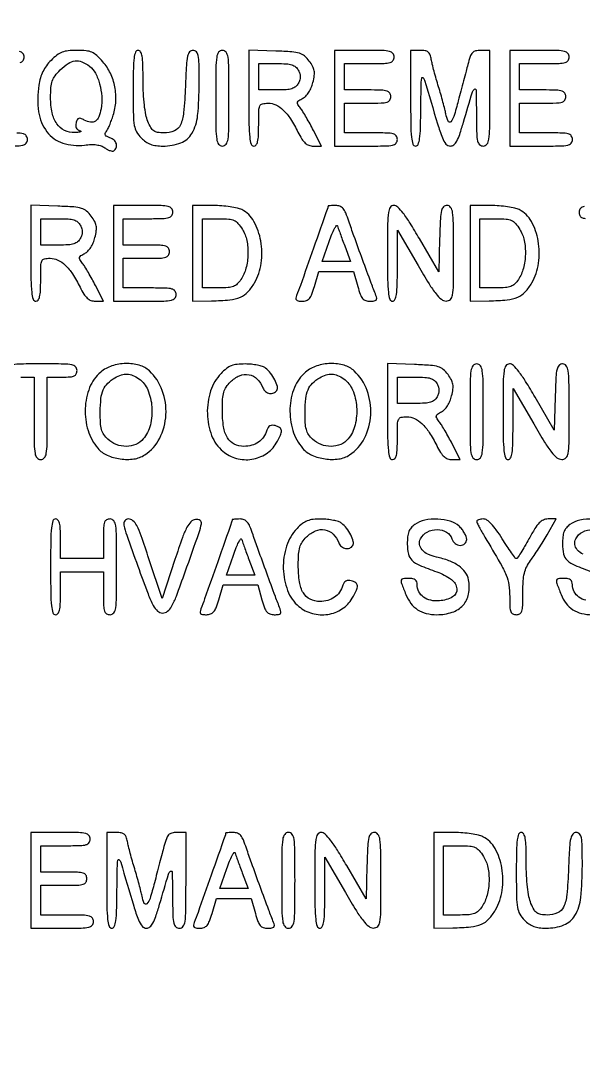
# Model space of a CAD drawing. Extents: x 0 to 1066, y 0 to 761.
# Drawn here: x 841.35 to 855.75, y 255.26 to 282.05 of the extents above; entities that cross this region are included whole.
import ezdxf

# ---------------------------------------------------------------- set-up
doc = ezdxf.new("R2010")
doc.units = 0
doc.header["$MEASUREMENT"] = 0

msp = doc.modelspace()

# ---------------------------------------------------------------- linework, layer by layer
for points in [[(183.390323, 95.266879, 0.000001), (192.989143, 95.254457, 0.000118)], [(479.458836, 95.240684, -0.000004), (502.524384, 95.211821, -0.198594)], [(710.559243, 95.267872, -0.000023), (733.258836, 95.240684, -0.000004), (756.324384, 95.211821, -0.198594)], [(416.092229, 95.24091, -0.000004), (439.072908, 95.212432, -0.198597)], [(542.992229, 95.24091, -0.000004), (565.972908, 95.212432, -0.198597)], [(606.442229, 95.24091, -0.000004), (629.422908, 95.212432, -0.198597)], [(669.892229, 95.24091, -0.000004), (692.872908, 95.212432, -0.198597)], [(841.331138, 280.98339, 0.180365), (841.403656, 281.034888, 0.150217), (841.4316, 281.1258, 0.17273), (841.398927, 281.217557, 0.168559), (841.315275, 281.26915, 0.050222)], [(841.203209, 278.84567, 0.047763), (841.394588, 278.867203, 0.16431), (841.481994, 278.918793, 0.179874), (841.5162, 279.0108, 0.157888), (841.48666, 279.102016, 0.176663), (841.41045, 279.153563, 0.055952), (841.245578, 279.175653, 0.005351)], [(855.776588, 277.293621, 0.15568), (855.681598, 277.242085, 0.193568), (855.6444, 277.1496, 0.094959), (855.660963, 277.063174, 0.184152), (855.70785, 277.012125, 0.098846), (855.800839, 276.98673, 0.017388)], [(841.347, 272.9196), (841.6854, 272.9196), (841.6854, 271.8621, 0.002827), (841.689131, 271.202141, 0.036854), (841.709934, 270.957937, 0.138781), (841.761194, 270.847468, 0.218517), (841.8546, 270.8046, 0.218517), (841.948006, 270.847468, 0.138781), (841.999266, 270.957937, 0.036854), (842.020069, 271.202141, 0.002827), (842.0238, 271.8621), (842.0238, 272.9196), (842.4045, 272.9196, 0.013964), (842.614258, 272.925459, 0.090841), (842.716463, 272.95015, 0.188085), (842.767034, 273.001195, 0.102588), (842.7852, 273.0888, 0.193568), (842.748002, 273.181285, 0.15568), (842.653013, 273.232821, 0.043488), (842.444005, 273.254067, 0.003595), (841.8969, 273.258, 0.003595), (841.349795, 273.254067, 0.043488), (841.140788, 273.232821, 0.15568)], [(856.000323, 269.278556, 0.060569), (855.668156, 269.250654, 0.10142), (855.41175, 269.140144, 0.064007), (855.318952, 269.055932, 0.085808), (855.261151, 268.958365, 0.066535), (855.230634, 268.828474, 0.024477), (855.2214, 268.639958, 0.055339), (855.250037, 268.382012, 0.149321), (855.340273, 268.223524, 0.090969), (855.534044, 268.097862, 0.013145), (855.975497, 267.927857, -0.070637)], [(855.750887, 268.377377, -0.103319), (855.599806, 268.492245, -0.141227), (855.535442, 268.631035, -0.162669), (855.559878, 268.774346, -0.149104), (855.733637, 268.947403, -0.123853), (855.988031, 269.009898, -0.133716)], [(855.821738, 267.197405, -0.104161), (855.637447, 267.278873, -0.119079), (855.518123, 267.417712, -0.118782), (855.4752, 267.595843, 0.082235), (855.462746, 267.671052, 0.147435), (855.426633, 267.721534, 0.119852), (855.362424, 267.750094, 0.045016), (855.2637, 267.759, 0.028442), (855.109293, 267.75021, 0.327023), (855.067192, 267.711313, 0.139119), (855.073829, 267.632142, 0.005125), (855.183689, 267.349201, 0.065244), (855.312477, 267.119452, 0.088006), (855.485842, 266.956638, 0.085852), (855.70814, 266.860765, 0.059042), (855.981273, 266.8284, 0.079385)]]:
    msp.add_lwpolyline(points, format="xyb")
for points in [[(409.06215, 749.15415), (40.8618, 749.132981), (40.8618, 380.65769), (40.8618, 12.1824), (501.2973, 12.1824), (961.7328, 12.1824), (961.7328, 380.646631), (961.7328, 749.110861), (961.41555, 749.1633, 0.040886), (961.153339, 749.184871, 0.000002), (934.190609, 749.194398, 0.000089), (904.448031, 749.199508, 0.000054), (869.1804, 749.195529, -0.000029), (813.61687, 749.186499, -0.000004), (696.10453, 749.175037, -0.000004), (556.774728, 749.163736, -0.000004)], [(842.119858, 281.039642, 0.038758), (842.002089, 280.902049, 0.043825), (841.912307, 280.753234, 0.042741), (841.848167, 280.58778, 0.033899), (841.806941, 280.400455, 0.071302), (841.80251, 279.717386, 0.129802), (842.015309, 279.205578, 0.15258), (842.422973, 278.917134, 0.112128), (842.977791, 278.867272, -0.025293), (843.145084, 278.881209, -0.042083), (843.286251, 278.873922, -0.050654), (843.402821, 278.845777, -0.074847), (843.495613, 278.796574, 0.036788), (843.562359, 278.754409, 0.045346), (843.630166, 278.7258, 0.051801), (843.689422, 278.713473, 0.165275), (843.728263, 278.722403, 0.168326), (843.790512, 278.798801, 0.16313), (843.793179, 278.898452, 0.135424), (843.732739, 278.993611, 0.107509), (843.626746, 279.054514, -0.042402), (843.553545, 279.084782, -0.135204), (843.515038, 279.120341, -0.20053), (843.508378, 279.161454, -0.108944), (843.531121, 279.208265, 0.053468), (843.56779, 279.266437, 0.012004), (843.616861, 279.372982, 0.012318), (843.667779, 279.499375, 0.011646), (843.713429, 279.630494, 0.064661), (843.779677, 279.989245, 0.061303), (843.754071, 280.35981, 0.062153), (843.640272, 280.70835, 0.070314), (843.447517, 281.00247, 0.026387), (843.290796, 281.163031, 0.082709), (843.165065, 281.245352, 0.080096), (843.017183, 281.283871, 0.023743), (842.782944, 281.295, 0.024537), (842.557939, 281.283951, 0.06747), (842.403643, 281.247358, 0.07266), (842.271236, 281.172831, 0.031928)], [(844.2234, 280.275955, 0.003964), (844.228425, 279.642102, 0.037977), (844.25317, 279.373231, 0.086932), (844.31309, 279.204439, 0.067817), (844.431055, 279.049255, 0.045287), (844.548229, 278.95158, 0.061733), (844.670029, 278.888005, 0.057123), (844.810902, 278.852988, 0.032389), (844.986516, 278.8416, 0.091481), (845.444283, 278.92606, 0.171956), (845.727083, 279.166925, 0.107033), (845.875119, 279.62673, 0.02456), (845.9154, 280.446283, 0.004091), (845.911258, 280.952482, 0.042042), (845.890304, 281.160479, 0.139542), (845.842041, 281.257471, 0.210994), (845.757067, 281.295, 0.224554), (845.670566, 281.254089, 0.120063), (845.618204, 281.145207, 0.038088), (845.58741, 280.915274, 0.003955), (845.560625, 280.370062, -0.011778), (845.51695, 279.69631, -0.086058), (845.434104, 279.384862, -0.186836), (845.278386, 279.233954, -0.100409), (845.012424, 279.18, -0.036356), (844.850666, 279.191777, -0.118728), (844.751754, 279.231481, -0.110433), (844.677763, 279.313702, -0.02926), (844.599783, 279.473383, -0.051176), (844.548226, 279.643961, -0.018965), (844.509864, 279.892197, -0.016895), (844.485292, 280.19259, -0.011958), (844.4772, 280.530883, 0.005918), (844.472405, 280.936043, 0.03524), (844.452538, 281.146497, 0.084231), (844.414349, 281.257037, 0.274093), (844.3503, 281.295, 0.308918), (844.284115, 281.249795, 0.062189), (844.247184, 281.104009, 0.026926), (844.227883, 280.828939, 0.004053)], [(846.3384, 280.0683, 0.002322), (846.341989, 279.295438, 0.031956), (846.362467, 279.016087, 0.123223), (846.413278, 278.889709, 0.240299), (846.5076, 278.8416, 0.240299), (846.601922, 278.889709, 0.123223), (846.652733, 279.016087, 0.031956), (846.673211, 279.295438, 0.002322), (846.6768, 280.0683, 0.002322), (846.673211, 280.841162, 0.031956), (846.652733, 281.120513, 0.123223), (846.601922, 281.246891, 0.240299), (846.5076, 281.295, 0.240299), (846.413278, 281.246891, 0.123223), (846.362467, 281.120513, 0.031956), (846.341989, 280.841162, 0.002322)], [(847.1844, 280.071721, 0.003202), (847.188726, 279.396213, 0.022501), (847.207732, 279.06777, 0.049121), (847.24363, 278.891547, 0.329081), (847.3113, 278.8416, 0.232029), (847.373037, 278.87188, 0.108427), (847.412169, 278.9544, 0.047315), (847.432901, 279.110257, 0.00942), (847.4382, 279.3915, -0.00595), (847.442507, 279.753465, -0.096871), (847.468544, 279.871598, -0.238613), (847.53321, 279.925215, -0.056005), (847.677253, 279.9414, -0.111153), (847.878705, 279.896056, -0.081177), (848.06802, 279.765201, -0.058854), (848.25371, 279.538571, -0.025924), (848.445572, 279.20115, 0.021841), (848.545316, 279.022353, 0.069009), (848.63247, 278.916827, 0.100305), (848.724978, 278.861032, 0.085906), (848.837245, 278.8416), (849.04845, 278.8416), (848.842273, 279.24345, 0.006834), (848.754206, 279.409472, 0.006481), (848.660098, 279.576012, 0.006451), (848.573051, 279.72116, 0.022591), (848.511627, 279.811275, -0.02569), (848.445048, 279.910264, -0.192002), (848.436129, 279.965064, -0.198014), (848.467463, 280.00999, -0.027525), (848.568328, 280.067175, 0.089041), (848.646281, 280.125014, 0.046566), (848.720798, 280.220676, 0.042448), (848.784034, 280.341002, 0.038847), (848.828264, 280.473863, 0.026721), (848.862234, 280.650222, 0.076578), (848.860242, 280.774641, 0.082928), (848.821216, 280.886984, 0.035157), (848.734872, 281.021662, 0.057331), (848.612302, 281.15194, 0.10358), (848.483917, 281.221232, 0.055706), (848.288785, 281.256174, 0.007564), (847.873558, 281.277271), (847.1844, 281.301843)], [(849.384, 280.0683), (849.384, 278.8416), (850.1877, 278.8416, 0.004147), (850.678409, 278.84567, 0.047763), (850.869788, 278.867203, 0.16431), (850.957194, 278.918793, 0.179874), (850.9914, 279.0108, 0.157888), (850.96186, 279.102016, 0.176663), (850.88565, 279.153563, 0.055952), (850.720778, 279.175653, 0.005351), (850.3146, 279.18), (849.6378, 279.18), (849.6378, 279.5607), (849.6378, 279.9414), (850.23, 279.9414, 0.006583), (850.579892, 279.946007, 0.063075), (850.727025, 279.968593, 0.183695), (850.79587, 280.020026, 0.142406), (850.8222, 280.1106, 0.142406), (850.79587, 280.201174, 0.183695), (850.727025, 280.252607, 0.063075), (850.579892, 280.275193, 0.006583), (850.23, 280.2798), (849.6378, 280.2798), (849.6378, 280.6182), (849.6378, 280.9566), (850.2723, 280.9566, 0.005909), (850.650326, 280.961067, 0.059311), (850.806338, 280.98339, 0.180365), (850.878856, 281.034888, 0.150217), (850.9068, 281.1258, 0.17273), (850.874127, 281.217557, 0.168559), (850.790475, 281.26915, 0.050222), (850.607922, 281.290849, 0.004487), (850.1454, 281.295), (849.384, 281.295)], [(851.3298, 280.0683, 0.003213), (851.334128, 279.394779, 0.022561), (851.353138, 279.0672, 0.049302), (851.389053, 278.891477, 0.328801), (851.4567, 278.8416, 0.305395), (851.522934, 278.886216, 0.062503), (851.561202, 279.029864, 0.027449), (851.58301, 279.29976, 0.004264), (851.592237, 279.83565, -0.002416), (851.599585, 280.379122, -0.029471), (851.615646, 280.586543, -0.603012), (851.647412, 280.598114, -0.138127), (851.687891, 280.5336, 0.001112), (852.021407, 279.407984, 0.020238), (852.143004, 279.053851, 0.077221), (852.235219, 278.894777, 0.226588), (852.346537, 278.8416, 0.178321), (852.434745, 278.874092, 0.090477), (852.510567, 278.967002, 0.045479), (852.587222, 279.14188, 0.010027), (852.684809, 279.45495, -0.001209), (852.911105, 280.228715, -0.180504), (852.965926, 280.301717, -0.586533), (853.006968, 280.279753, -0.002598), (853.015121, 279.66645, 0.004063), (853.023282, 279.16341, 0.046466), (853.046447, 278.966691, 0.159576), (853.098738, 278.876736, 0.183972), (853.191, 278.8416, 0.240299), (853.285322, 278.889709, 0.123223), (853.336133, 279.016087, 0.031956), (853.356611, 279.295438, 0.002322), (853.3602, 280.0683), (853.3602, 281.295), (853.125635, 281.295, 0.057703), (852.995547, 281.279937, 0.150789), (852.915217, 281.232884, 0.102355), (852.857277, 281.135696, 0.018959), (852.79628, 280.93545, 0.000085), (852.749537, 280.758026, 0.000034), (852.68525, 280.513772, 0.000033), (852.615816, 280.24982, 0.000041), (852.551414, 280.00485, -0.009374), (852.437979, 279.603952, -0.115475), (852.358991, 279.467401, -0.538762), (852.292054, 279.479023, -0.053672), (852.233397, 279.66645, 0.012912), (852.206267, 279.786709, 0.003926), (852.159047, 279.967441, 0.003928), (852.102936, 280.169194, 0.004276), (852.045178, 280.3644, -0.00492), (851.987694, 280.559606, -0.004529), (851.932402, 280.761359, -0.004526), (851.886371, 280.942101, -0.014927), (851.860681, 281.06235, 0.043617), (851.827778, 281.182263, 0.134321), (851.779198, 281.250021, 0.130778), (851.702029, 281.284634, 0.040414), (851.573998, 281.295), (851.3298, 281.295)], [(853.8678, 280.0683), (853.8678, 278.8416), (854.6715, 278.8416, 0.004147), (855.162209, 278.84567, 0.047763), (855.353588, 278.867203, 0.16431), (855.440994, 278.918793, 0.179874), (855.4752, 279.0108, 0.157888), (855.44566, 279.102016, 0.176663), (855.36945, 279.153563, 0.055952), (855.204578, 279.175653, 0.005351), (854.7984, 279.18), (854.1216, 279.18), (854.1216, 279.5607), (854.1216, 279.9414), (854.7138, 279.9414, 0.006583), (855.063692, 279.946007, 0.063075), (855.210825, 279.968593, 0.183695), (855.27967, 280.020026, 0.142406), (855.306, 280.1106, 0.142406), (855.27967, 280.201174, 0.183695), (855.210825, 280.252607, 0.063075), (855.063692, 280.275193, 0.006583), (854.7138, 280.2798), (854.1216, 280.2798), (854.1216, 280.6182), (854.1216, 280.9566), (854.7561, 280.9566, 0.005909), (855.134126, 280.961067, 0.059311), (855.290138, 280.98339, 0.180365), (855.362656, 281.034888, 0.150217), (855.3906, 281.1258, 0.17273), (855.357927, 281.217557, 0.168559), (855.274275, 281.26915, 0.050222), (855.091722, 281.290849, 0.004487), (854.6292, 281.295), (853.8678, 281.295)], [(843.107537, 280.887068, -0.108413), (843.257659, 280.708477, -0.055099), (843.365096, 280.433878, -0.051218), (843.416869, 280.114095, -0.054814), (843.400615, 279.797881, -0.05017), (843.345534, 279.591765, -0.156131), (843.25721, 279.480543, -0.19164), (843.133613, 279.454044, -0.081154), (842.970349, 279.509864, 0.034573), (842.881422, 279.54982, 0.174707), (842.827867, 279.550207, 0.199824), (842.790644, 279.516686, 0.04689), (842.761323, 279.436232, 0.065142), (842.752262, 279.364514, 0.111819), (842.765769, 279.306076, 0.124169), (842.801665, 279.263191, 0.092006), (842.857735, 279.236567, -0.155114), (842.880788, 279.221869, -0.520804), (842.876916, 279.207596, -0.064153), (842.823794, 279.195857, -0.013218), (842.72789, 279.189814, -0.120251), (842.466154, 279.24365, -0.13172), (842.268916, 279.411185, -0.101239), (842.147857, 279.695195, -0.050326), (842.1084, 280.086217, -0.018793), (842.118138, 280.345196, -0.065344), (842.15227, 280.50881, -0.077937), (842.223883, 280.642511, -0.03454), (842.355692, 280.793908, -0.047206), (842.556878, 280.960311, -0.118914), (842.733662, 281.026853, -0.131553), (842.909861, 281.002324, -0.064057)], [(848.4534, 280.7874, -0.049536), (848.489562, 280.700026, -0.073486), (848.501653, 280.6182, -0.073486), (848.489562, 280.536374, -0.049536), (848.4534, 280.449, -0.09537), (848.384505, 280.364075, -0.100861), (848.290266, 280.312833, -0.059921), (848.145232, 280.286848, -0.014397), (847.900523, 280.2798), (847.4382, 280.2798), (847.4382, 280.6182), (847.4382, 280.9566), (847.900523, 280.9566, -0.014397), (848.145232, 280.949552, -0.059921), (848.290266, 280.923567, -0.100861), (848.384505, 280.872325, -0.09537)], [(841.6008, 276.095521, 0.003202), (841.605126, 275.420013, 0.022501), (841.624132, 275.09157, 0.049121), (841.66003, 274.915347, 0.329081), (841.7277, 274.8654, 0.232029), (841.789437, 274.89568, 0.108427), (841.828569, 274.9782, 0.047315), (841.849301, 275.134057, 0.00942), (841.8546, 275.4153, -0.00595), (841.858907, 275.777265, -0.096871), (841.884944, 275.895398, -0.238613), (841.94961, 275.949015, -0.056005), (842.093653, 275.9652, -0.111153), (842.295105, 275.919856, -0.081177), (842.48442, 275.789001, -0.058854), (842.67011, 275.562371, -0.025924), (842.861972, 275.22495, 0.021841), (842.961716, 275.046153, 0.069009), (843.04887, 274.940627, 0.100305), (843.141378, 274.884832, 0.085906), (843.253645, 274.8654), (843.46485, 274.8654), (843.258673, 275.26725, 0.006834), (843.170606, 275.433272, 0.006481), (843.076498, 275.599812, 0.006451), (842.989451, 275.74496, 0.022591), (842.928027, 275.835075, -0.02569), (842.861448, 275.934064, -0.192002), (842.852529, 275.988864, -0.198014), (842.883863, 276.03379, -0.027525), (842.984728, 276.090975, 0.089041), (843.062681, 276.148814, 0.046566), (843.137198, 276.244476, 0.042448), (843.200434, 276.364802, 0.038847), (843.244664, 276.497663, 0.026721), (843.278634, 276.674022, 0.076578), (843.276642, 276.798441, 0.082928), (843.237616, 276.910784, 0.035157), (843.151272, 277.045462, 0.057331), (843.028702, 277.17574, 0.10358), (842.900317, 277.245032, 0.055706), (842.705185, 277.279974, 0.007564), (842.289958, 277.301071), (841.6008, 277.325643)], [(843.7158, 276.0921), (843.7158, 274.8654), (844.5195, 274.8654, 0.004147), (845.010209, 274.86947, 0.047763), (845.201588, 274.891003, 0.16431), (845.288994, 274.942593, 0.179874), (845.3232, 275.0346, 0.157888), (845.29366, 275.125816, 0.176663), (845.21745, 275.177363, 0.055952), (845.052578, 275.199453, 0.005351), (844.6464, 275.2038), (843.9696, 275.2038), (843.9696, 275.5845), (843.9696, 275.9652), (844.5618, 275.9652, 0.006583), (844.911692, 275.969807, 0.063075), (845.058825, 275.992393, 0.183695), (845.12767, 276.043826, 0.142406), (845.154, 276.1344, 0.142406), (845.12767, 276.224974, 0.183695), (845.058825, 276.276407, 0.063075), (844.911692, 276.298993, 0.006583), (844.5618, 276.3036), (843.9696, 276.3036), (843.9696, 276.642), (843.9696, 276.9804), (844.6041, 276.9804, 0.005909), (844.982126, 276.984867, 0.059311), (845.138138, 277.00719, 0.180365), (845.210656, 277.058688, 0.150217), (845.2386, 277.1496, 0.17273), (845.205927, 277.241357, 0.168559), (845.122275, 277.29295, 0.050222), (844.939722, 277.314649, 0.004487), (844.4772, 277.3188), (843.7158, 277.3188)], [(845.7462, 276.0921), (845.7462, 274.8654), (846.23265, 274.873833, 0.018847), (846.69562, 274.899333, 0.076273), (846.969029, 274.967681, 0.107083), (847.160218, 275.101469, 0.057946), (847.330422, 275.334364, 0.09461), (847.501413, 275.839018, 0.077415), (847.492001, 276.409631, 0.083451), (847.316367, 276.910065, 0.148656), (847.006184, 277.211803, 0.065462), (846.89384, 277.252266, 0.01784), (846.707859, 277.285974, 0.017725), (846.492231, 277.309391, 0.017594), (846.27495, 277.317553), (845.7462, 277.3188)], [(849.214795, 277.29765, -0.084799), (849.208291, 277.259634, -0.000052), (848.84232, 276.220862, -0.000388), (848.506776, 275.271128, -0.009822), (848.409775, 275.01345, 0.060048), (848.390183, 274.939719, 0.230938), (848.404432, 274.895862, 0.170663), (848.452525, 274.871754, 0.031659), (848.552779, 274.8654, 0.086283), (848.660894, 274.884197, 0.134827), (848.737723, 274.938159, 0.082591), (848.799796, 275.04517, 0.018432), (848.867268, 275.2461), (848.979676, 275.6268), (849.424643, 275.6268), (849.869611, 275.6268), (849.9762, 275.2461, 0.017944), (850.041585, 275.04119, 0.087286), (850.101812, 274.935731, 0.141822), (850.179034, 274.883352, 0.078722), (850.292346, 274.8654, 0.029308), (850.397492, 274.871568, 0.166988), (850.447222, 274.895476, 0.236769), (850.462064, 274.939266, 0.061225), (850.44229, 275.01345, -0.006965), (850.320001, 275.329806, -0.001209), (850.098745, 275.93124, -0.001323), (849.879017, 276.537987, -0.005089), (849.747252, 276.91695, 0.017403), (849.668481, 277.1267, 0.074917), (849.599722, 277.240475, 0.125362), (849.520016, 277.298372, 0.094981), (849.413449, 277.3188, 0.00999), (849.337284, 277.317278, 0.016528), (849.273152, 277.312587, 0.010464), (849.222048, 277.306062, 0.371455)], [(850.7376, 276.0921, 0.003213), (850.741928, 275.418579, 0.022561), (850.760938, 275.091, 0.049302), (850.796853, 274.915277, 0.328801), (850.8645, 274.8654, 0.295501), (850.929872, 274.907731, 0.070336), (850.967606, 275.038431, 0.029944), (850.98764, 275.285994, 0.004715), (850.993237, 275.77485), (850.995074, 276.6843), (851.521987, 275.778157, 0.006242), (851.801361, 275.311224, 0.029041), (851.981082, 275.053937, 0.052989), (852.118326, 274.913438, 0.170079), (852.23925, 274.868707, 0.199339), (852.347531, 274.911473, 0.163117), (852.405225, 275.022906, 0.036571), (852.426304, 275.281781, 0.002034), (852.4296, 276.0921, 0.002367), (852.425969, 276.859272, 0.031318), (852.405584, 277.141583, 0.117824), (852.355777, 277.270277, 0.246563), (852.26336, 277.3188, 0.195513), (852.172555, 277.281882, 0.145553), (852.119252, 277.186456, 0.043894), (852.091739, 276.980193, 0.004128), (852.07301, 276.468918), (852.0489, 275.619036), (851.555717, 276.468918, 0.007787), (851.315638, 276.868183, 0.025041), (851.138801, 277.12281, 0.035073), (851.000947, 277.277718, 0.195814), (850.900067, 277.3188, 0.254619), (850.810061, 277.269788, 0.110911), (850.761551, 277.137958, 0.030502), (850.741287, 276.851786, 0.002427)], [(852.8526, 276.0921), (852.8526, 274.8654), (853.33905, 274.873833, 0.018847), (853.80202, 274.899333, 0.076273), (854.075429, 274.967681, 0.107083), (854.266618, 275.101469, 0.057946), (854.436822, 275.334364, 0.09461), (854.607813, 275.839018, 0.077415), (854.598401, 276.409631, 0.083451), (854.422767, 276.910065, 0.148656), (854.112584, 277.211803, 0.065462), (854.00024, 277.252266, 0.01784), (853.814259, 277.285974, 0.017725), (853.598631, 277.309391, 0.017594), (853.38135, 277.317553), (852.8526, 277.3188)], [(842.8698, 276.8112, -0.049536), (842.905962, 276.723826, -0.073486), (842.918053, 276.642, -0.073486), (842.905962, 276.560174, -0.049536), (842.8698, 276.4728, -0.09537), (842.800905, 276.387875, -0.100861), (842.706666, 276.336633, -0.059921), (842.561632, 276.310648, -0.014397), (842.316923, 276.3036), (841.8546, 276.3036), (841.8546, 276.642), (841.8546, 276.9804), (842.316923, 276.9804, -0.014397), (842.561632, 276.973352, -0.059921), (842.706666, 276.947367, -0.100861), (842.800905, 276.896125, -0.09537)], [(847.021153, 276.70545, -0.090931), (847.133474, 276.423731, -0.056823), (847.163535, 276.068809, -0.056208), (847.112625, 275.710988, -0.081785), (846.98383, 275.420109, -0.053857), (846.890567, 275.306566, -0.102503), (846.791565, 275.242935, -0.073821), (846.653888, 275.212209, -0.018052), (846.42105, 275.2038), (846, 275.2038), (846, 276.0921), (846, 276.9804), (846.424243, 276.9804, -0.017821), (846.674218, 276.971488, -0.090339), (846.808717, 276.936935, -0.111314), (846.908476, 276.860566, -0.033754)], [(849.640955, 276.28245), (849.790744, 275.8806), (849.428438, 275.8806), (849.066132, 275.8806), (849.243943, 276.395018, -0.011999), (849.314693, 276.584824, -0.026422), (849.379717, 276.725259, -0.047278), (849.430034, 276.801901, -0.601846), (849.45646, 276.796868, 0.009837), (849.478296, 276.730695, 0.001488), (849.524971, 276.599323, 0.001668), (849.581062, 276.444556, 0.001442)], [(854.127553, 276.70545, -0.090931), (854.239874, 276.423731, -0.056823), (854.269935, 276.068809, -0.056208), (854.219025, 275.710988, -0.081785), (854.09023, 275.420109, -0.053857), (853.996967, 275.306566, -0.102503), (853.897965, 275.242935, -0.073821), (853.760288, 275.212209, -0.018052), (853.52745, 275.2038), (853.1064, 275.2038), (853.1064, 276.0921), (853.1064, 276.9804), (853.530643, 276.9804, -0.017821), (853.780618, 276.971488, -0.090339), (853.915117, 276.936935, -0.111314), (854.014876, 276.860566, -0.033754)], [(843.392203, 273.045973, 0.123885), (843.109012, 272.653277, 0.085485), (842.995437, 272.114357, 0.082885), (843.067908, 271.552336, 0.104562), (843.319639, 271.093726, 0.111799), (843.557609, 270.917375, 0.06908), (843.894008, 270.821681, 0.069045), (844.243965, 270.821215, 0.111332), (844.521882, 270.925281, 0.131426), (844.902639, 271.35126, 0.103697), (845.063054, 271.950911, 0.101152), (844.97039, 272.577253, 0.118621), (844.639771, 273.076819, 0.118666), (844.380035, 273.223401, 0.075716), (844.034356, 273.267338, 0.073305), (843.679341, 273.206007, 0.095814)], [(846.474229, 273.01352, 0.114205), (846.206361, 272.56314, 0.083506), (846.123434, 271.985164, 0.085163), (846.233964, 271.422694, 0.127519), (846.522403, 271.016627, 0.108551), (846.868266, 270.835135, 0.105254), (847.262405, 270.812543, 0.106878), (847.626822, 270.951973, 0.11522), (847.889518, 271.226712, 0.021165), (847.998199, 271.429861, 0.127063), (848.021365, 271.546449, 0.232712), (847.978627, 271.622158, 0.086167), (847.864143, 271.674343, 0.067058), (847.787289, 271.683755, 0.120753), (847.726162, 271.667991, 0.12276), (847.679909, 271.626009, 0.07065), (847.647101, 271.557811, -0.072622), (847.560976, 271.380571, -0.089596), (847.432495, 271.249659, -0.08774), (847.264031, 271.170138, -0.066597), (847.061187, 271.143, -0.114856), (846.811075, 271.201222, -0.145297), (846.637522, 271.361608, -0.099183), (846.537915, 271.644534, -0.035212), (846.5076, 272.074469, -0.014703), (846.515929, 272.357643, -0.055361), (846.545825, 272.532421, -0.07729), (846.607279, 272.664912, -0.049247), (846.715255, 272.796545, -0.096703), (846.948825, 272.953812, -0.146157), (847.190827, 272.980424, -0.15206), (847.401032, 272.87031, -0.107279), (847.546538, 272.64465, 0.127947), (847.612811, 272.550526, 0.131147), (847.71596, 272.501714, 0.142401), (847.823276, 272.512666, 0.159485), (847.902419, 272.579452, 0.211029), (847.916563, 272.681573, 0.047286), (847.851019, 272.849149, 0.046742), (847.742902, 273.02131, 0.065556), (847.614731, 273.149559, 0.088545), (847.537629, 273.189519, 0.025252), (847.406536, 273.223136, 0.02458), (847.252106, 273.246694, 0.023821), (847.094478, 273.255309, 0.026305), (846.88443, 273.245719, 0.068477), (846.737586, 273.210566, 0.074054), (846.612448, 273.138992, 0.034872)], [(848.637403, 273.045973, 0.123885), (848.354212, 272.653277, 0.085485), (848.240637, 272.114357, 0.082885), (848.313108, 271.552336, 0.104562), (848.564839, 271.093726, 0.111799), (848.802809, 270.917375, 0.06908), (849.139208, 270.821681, 0.069045), (849.489165, 270.821215, 0.111332), (849.767082, 270.925281, 0.131426), (850.147839, 271.35126, 0.103697), (850.308254, 271.950911, 0.101152), (850.21559, 272.577253, 0.118621), (849.884971, 273.076819, 0.118666), (849.625235, 273.223401, 0.075716), (849.279556, 273.267338, 0.073305), (848.924541, 273.206007, 0.095814)], [(850.7376, 272.034721, 0.003202), (850.741926, 271.359213, 0.022501), (850.760932, 271.03077, 0.049121), (850.79683, 270.854547, 0.329081), (850.8645, 270.8046, 0.232029), (850.926237, 270.83488, 0.108427), (850.965369, 270.9174, 0.047315), (850.986101, 271.073257, 0.00942), (850.9914, 271.3545, -0.00595), (850.995707, 271.716465, -0.096871), (851.021744, 271.834598, -0.238613), (851.08641, 271.888215, -0.056005), (851.230453, 271.9044, -0.111153), (851.431905, 271.859056, -0.081177), (851.62122, 271.728201, -0.058854), (851.80691, 271.501571, -0.025924), (851.998772, 271.16415, 0.021841), (852.098516, 270.985353, 0.069009), (852.18567, 270.879827, 0.100305), (852.278178, 270.824032, 0.085906), (852.390445, 270.8046), (852.60165, 270.8046), (852.395473, 271.20645, 0.006834), (852.307406, 271.372472, 0.006481), (852.213298, 271.539012, 0.006451), (852.126251, 271.68416, 0.022591), (852.064827, 271.774275, -0.02569), (851.998248, 271.873264, -0.192002), (851.989329, 271.928064, -0.198014), (852.020663, 271.97299, -0.027525), (852.121528, 272.030175, 0.089041), (852.199481, 272.088014, 0.046566), (852.273998, 272.183676, 0.042448), (852.337234, 272.304002, 0.038847), (852.381464, 272.436863, 0.026721), (852.415434, 272.613222, 0.076578), (852.413442, 272.737641, 0.082928), (852.374416, 272.849984, 0.035157), (852.288072, 272.984662, 0.057331), (852.165502, 273.11494, 0.10358), (852.037117, 273.184232, 0.055706), (851.841985, 273.219174, 0.007564), (851.426758, 273.240271), (850.7376, 273.264843)], [(852.8526, 272.0313, 0.002322), (852.856189, 271.258438, 0.031956), (852.876667, 270.979087, 0.123223), (852.927478, 270.852709, 0.240299), (853.0218, 270.8046, 0.240299), (853.116122, 270.852709, 0.123223), (853.166933, 270.979087, 0.031956), (853.187411, 271.258438, 0.002322), (853.191, 272.0313, 0.002322), (853.187411, 272.804162, 0.031956), (853.166933, 273.083512, 0.123223), (853.116122, 273.209891, 0.240299), (853.0218, 273.258, 0.240299), (852.927478, 273.209891, 0.123223), (852.876667, 273.083512, 0.031956), (852.856189, 272.804162, 0.002322)], [(853.6986, 272.0313, 0.003213), (853.702928, 271.357779, 0.022561), (853.721938, 271.0302, 0.049302), (853.757853, 270.854477, 0.328801), (853.8255, 270.8046, 0.295501), (853.890872, 270.846931, 0.070336), (853.928606, 270.977631, 0.029944), (853.94864, 271.225194, 0.004715), (853.954237, 271.71405), (853.956074, 272.6235), (854.482987, 271.717357, 0.006242), (854.762361, 271.250424, 0.029041), (854.942082, 270.993137, 0.052989), (855.079326, 270.852638, 0.170079), (855.20025, 270.807907, 0.199339), (855.308531, 270.850673, 0.163117), (855.366225, 270.962106, 0.036571), (855.387304, 271.220981, 0.002034), (855.3906, 272.0313, 0.002367), (855.386969, 272.798472, 0.031318), (855.366584, 273.080783, 0.117824), (855.316777, 273.209477, 0.246563), (855.22436, 273.258, 0.195513), (855.133555, 273.221082, 0.145553), (855.080252, 273.125656, 0.043894), (855.052739, 272.919393, 0.004128), (855.03401, 272.408118), (855.0099, 271.558236), (854.516717, 272.408118, 0.007787), (854.276638, 272.807383, 0.025041), (854.099801, 273.06201, 0.035073), (853.961947, 273.216918, 0.195814), (853.861067, 273.258, 0.254619), (853.771061, 273.208988, 0.110911), (853.722551, 273.077158, 0.030502), (853.702287, 272.790986, 0.002427)], [(844.371297, 272.874239, -0.143223), (844.598998, 272.589923, -0.079931), (844.70146, 272.154753, -0.077332), (844.663265, 271.693618, -0.11509), (844.481996, 271.33335, -0.119537), (844.293584, 271.193795, -0.098447), (844.047927, 271.143152, -0.09388), (843.791477, 271.189862, -0.097006), (843.573203, 271.326947, -0.056872), (843.472283, 271.44604, -0.080028), (843.414387, 271.572396, -0.054705), (843.386563, 271.744124, -0.014142), (843.380091, 272.024897, -0.025001), (843.399155, 272.369755, -0.075567), (843.458582, 272.596738, -0.098225), (843.572037, 272.761605, -0.062967), (843.7581, 272.902019, -0.051006), (843.922866, 272.975358, -0.090781), (844.069514, 272.995395, -0.090761), (844.213771, 272.962181, -0.050966)], [(849.616497, 272.874239, -0.143223), (849.844198, 272.589923, -0.079931), (849.94666, 272.154753, -0.077332), (849.908465, 271.693618, -0.11509), (849.727196, 271.33335, -0.119537), (849.538784, 271.193795, -0.098447), (849.293127, 271.143152, -0.09388), (849.036677, 271.189862, -0.097006), (848.818403, 271.326947, -0.056872), (848.717483, 271.44604, -0.080028), (848.659587, 271.572396, -0.054705), (848.631763, 271.744124, -0.014142), (848.625291, 272.024897, -0.025001), (848.644355, 272.369755, -0.075567), (848.703782, 272.596738, -0.098225), (848.817237, 272.761605, -0.062967), (849.0033, 272.902019, -0.051006), (849.168066, 272.975358, -0.090781), (849.314714, 272.995395, -0.090761), (849.458971, 272.962181, -0.050966)], [(852.0066, 272.7504, -0.049536), (852.042762, 272.663026, -0.073486), (852.054853, 272.5812, -0.073486), (852.042762, 272.499374, -0.049536), (852.0066, 272.412, -0.09537), (851.937705, 272.327075, -0.100861), (851.843466, 272.275833, -0.059921), (851.698432, 272.249848, -0.014397), (851.453723, 272.2428), (850.9914, 272.2428), (850.9914, 272.5812), (850.9914, 272.9196), (851.453723, 272.9196, -0.014397), (851.698432, 272.912552, -0.059921), (851.843466, 272.886567, -0.100861), (851.937705, 272.835325, -0.09537)], [(842.1084, 268.0551, 0.003213), (842.112728, 267.381579, 0.022561), (842.131738, 267.054, 0.049302), (842.167653, 266.878277, 0.328801), (842.2353, 266.8284, 0.232029), (842.297037, 266.85868, 0.108427), (842.336169, 266.9412, 0.047315), (842.356901, 267.097057, 0.00942), (842.3622, 267.3783), (842.3622, 267.9282), (842.9121, 267.9282), (843.462, 267.9282), (843.462, 267.3783, 0.007414), (843.466771, 267.05652, 0.067313), (843.489658, 266.918288, 0.186514), (843.541013, 266.853104, 0.134481), (843.6312, 266.8284, 0.240299), (843.725522, 266.876509, 0.123223), (843.776333, 267.002887, 0.031956), (843.796811, 267.282238, 0.002322), (843.8004, 268.0551, 0.002322), (843.796811, 268.827962, 0.031956), (843.776333, 269.107312, 0.123223), (843.725522, 269.233691, 0.240299), (843.6312, 269.2818, 0.12648), (843.541468, 269.258732, 0.188641), (843.4902, 269.1972, 0.072107), (843.466967, 269.067898, 0.008455), (843.462, 268.7742), (843.462, 268.2666), (842.9121, 268.2666), (842.3622, 268.2666), (842.3622, 268.7742, 0.010614), (842.356747, 269.031041, 0.050675), (842.335763, 269.17605, 0.113455), (842.296468, 269.25323, 0.222027), (842.2353, 269.2818, 0.328801), (842.167653, 269.231923, 0.049302), (842.131738, 269.0562, 0.022561), (842.112728, 268.728621, 0.003213)], [(844.34066, 268.07625, 0.003393), (844.603869, 267.361387, 0.031784), (844.738464, 267.062505, 0.088186), (844.849521, 266.920171, 0.185146), (844.978542, 266.8707, 0.171713), (845.104648, 266.915324, 0.097838), (845.209469, 267.040908, 0.035907), (845.330375, 267.305453, 0.004013), (845.556904, 267.9282, 0.000902), (845.911212, 268.932858, 0.03521), (845.97358, 269.160996, 0.313686), (845.93714, 269.244501, 0.175088), (845.823583, 269.268082, 0.158568), (845.702743, 269.208747, 0.080982), (845.600965, 269.071542, 0.034439), (845.486142, 268.805735, 0.004852), (845.293055, 268.240566), (844.962566, 267.241632), (844.627571, 268.261716, 0.004319), (844.427881, 268.852521, 0.035828), (844.316119, 269.112355, 0.094668), (844.217592, 269.237589, 0.180786), (844.099313, 269.2818, 0.252582), (844.009896, 269.233552, 0.197186), (843.988518, 269.123457, 0.035219), (844.058813, 268.867469, 0.0019)], [(846.761395, 269.26065, -0.084799), (846.754891, 269.222634, -0.000052), (846.38892, 268.183862, -0.000388), (846.053376, 267.234128, -0.009822), (845.956375, 266.97645, 0.060048), (845.936783, 266.902719, 0.230938), (845.951032, 266.858862, 0.170663), (845.999125, 266.834754, 0.031659), (846.099379, 266.8284, 0.086283), (846.207494, 266.847197, 0.134827), (846.284323, 266.901159, 0.082591), (846.346396, 267.00817, 0.018432), (846.413868, 267.2091), (846.526276, 267.5898), (846.971243, 267.5898), (847.416211, 267.5898), (847.5228, 267.2091, 0.017944), (847.588185, 267.00419, 0.087286), (847.648412, 266.898731, 0.141822), (847.725634, 266.846352, 0.078722), (847.838946, 266.8284, 0.029308), (847.944092, 266.834568, 0.166988), (847.993822, 266.858476, 0.236769), (848.008664, 266.902266, 0.061225), (847.98889, 266.97645, -0.006965), (847.866601, 267.292806, -0.001209), (847.645345, 267.89424, -0.001323), (847.425617, 268.500987, -0.005089), (847.293852, 268.87995, 0.017403), (847.215081, 269.0897, 0.074917), (847.146322, 269.203475, 0.125362), (847.066616, 269.261372, 0.094981), (846.960049, 269.2818, 0.00999), (846.883884, 269.280278, 0.016528), (846.819752, 269.275587, 0.010464), (846.768648, 269.269062, 0.371455)], [(853.025469, 269.21835, 0.098044), (853.035763, 269.178574, 0.006751), (853.087794, 269.074133, 0.009417), (853.154328, 268.950744, 0.006929), (853.232485, 268.8165, -0.003893), (853.625294, 268.151123, -0.033196), (853.778786, 267.84065, -0.063283), (853.84597, 267.594431, -0.03501), (853.8678, 267.283044, 0.01019), (853.873071, 267.024444, 0.079044), (853.896821, 266.906381, 0.189957), (853.947977, 266.849415, 0.116431), (854.037, 266.8284, 0.136957), (854.127314, 266.853611, 0.185702), (854.178694, 266.919933, 0.065938), (854.201483, 267.060938, 0.007136), (854.2062, 267.391465, -0.01444), (854.214896, 267.692499, -0.04363), (854.244509, 267.895347, -0.057784), (854.302933, 268.0566, -0.044334), (854.401219, 268.216315, 0.01199), (854.492271, 268.344861, 0.005258), (854.606969, 268.519244, 0.0052), (854.724875, 268.706941, 0.006935), (854.827786, 268.87995), (855.059332, 269.2818), (854.849993, 269.2818, 0.108876), (854.731325, 269.25565, 0.092988), (854.626833, 269.181173, 0.053175), (854.514767, 269.036738, 0.012741), (854.361599, 268.7742, -0.00625), (854.251446, 268.579632, -0.009839), (854.151544, 268.415707, -0.004317), (854.063566, 268.280138, -0.251756), (854.038382, 268.2666, -0.23848), (854.012419, 268.27973, -0.003892), (853.913986, 268.415707, -0.009183), (853.801733, 268.579635, -0.005851), (853.676922, 268.7742, 0.015141), (853.525211, 269.001302, 0.036179), (853.396002, 269.157363, 0.050226), (853.284619, 269.252433, 0.152717), (853.190713, 269.2818, 0.035826), (853.126278, 269.277177, 0.055903), (853.072496, 269.263162, 0.07526), (853.036407, 269.242649, 0.245106)], [(848.420029, 269.03732, 0.114205), (848.152161, 268.58694, 0.083506), (848.069234, 268.008964, 0.085163), (848.179764, 267.446494, 0.127519), (848.468203, 267.040427, 0.108551), (848.814066, 266.858935, 0.105254), (849.208205, 266.836343, 0.106878), (849.572622, 266.975773, 0.11522), (849.835318, 267.250512, 0.021165), (849.943999, 267.453661, 0.127063), (849.967165, 267.570249, 0.232712), (849.924427, 267.645958, 0.086167), (849.809943, 267.698143, 0.067058), (849.733089, 267.707555, 0.120753), (849.671962, 267.691791, 0.12276), (849.625709, 267.649809, 0.07065), (849.592901, 267.581611, -0.072622), (849.506776, 267.404371, -0.089596), (849.378295, 267.273459, -0.08774), (849.209831, 267.193938, -0.066597), (849.006987, 267.1668, -0.114856), (848.756875, 267.225022, -0.145297), (848.583322, 267.385408, -0.099183), (848.483715, 267.668334, -0.035212), (848.4534, 268.098269, -0.014703), (848.461729, 268.381443, -0.055361), (848.491625, 268.556221, -0.07729), (848.553079, 268.688712, -0.049247), (848.661055, 268.820345, -0.096703), (848.894625, 268.977612, -0.146157), (849.136627, 269.004224, -0.15206), (849.346832, 268.89411, -0.107279), (849.492338, 268.66845, 0.127947), (849.558611, 268.574326, 0.131147), (849.66176, 268.525514, 0.142401), (849.769076, 268.536466, 0.159485), (849.848219, 268.603252, 0.211029), (849.862363, 268.705373, 0.047286), (849.796819, 268.872949, 0.046742), (849.688702, 269.04511, 0.065556), (849.560531, 269.173359, 0.088545), (849.483429, 269.213319, 0.025252), (849.352336, 269.246936, 0.02458), (849.197906, 269.270494, 0.023821), (849.040278, 269.279109, 0.026305), (848.83023, 269.269519, 0.068477), (848.683386, 269.234366, 0.074054), (848.558248, 269.162792, 0.034872)], [(851.43555, 269.140144, 0.064007), (851.342752, 269.055932, 0.085808), (851.284951, 268.958365, 0.066535), (851.254434, 268.828474, 0.024477), (851.2452, 268.639958, 0.055339), (851.273837, 268.382012, 0.149321), (851.364073, 268.223524, 0.090969), (851.557844, 268.097862, 0.013145), (851.999297, 267.927857, -0.070637), (852.373795, 267.731769, -0.215768), (852.513551, 267.489024, -0.299828), (852.405796, 267.284664, -0.104684), (852.072004, 267.18347, -0.073735), (851.845538, 267.197405, -0.104161), (851.661247, 267.278873, -0.119079), (851.541923, 267.417712, -0.118782), (851.499, 267.595843, 0.082235), (851.486546, 267.671052, 0.147435), (851.450433, 267.721534, 0.119852), (851.386224, 267.750094, 0.045016), (851.2875, 267.759, 0.028442), (851.133093, 267.75021, 0.327023), (851.090992, 267.711313, 0.139119), (851.097629, 267.632142, 0.005125), (851.207489, 267.349201, 0.065244), (851.336277, 267.119452, 0.088006), (851.509642, 266.956638, 0.085852), (851.73194, 266.860765, 0.059042), (852.005073, 266.8284, 0.079385), (852.394277, 266.890586, 0.130563), (852.672088, 267.071224, 0.137881), (852.814228, 267.357702, 0.093265), (852.814428, 267.724447, 0.114024), (852.730895, 267.915328, 0.079467), (852.56187, 268.080086, 0.063948), (852.312522, 268.2119, 0.038754), (851.991366, 268.304634, -0.060203), (851.774687, 268.377377, -0.103319), (851.623606, 268.492245, -0.141227), (851.559242, 268.631035, -0.162669), (851.583678, 268.774346, -0.149104), (851.757437, 268.947403, -0.123853), (852.011831, 269.009898, -0.133716), (852.251153, 268.9433, -0.183571), (852.388673, 268.769872, 0.153609), (852.470587, 268.653212, 0.157876), (852.603616, 268.606061, 0.194842), (852.719596, 268.649372, 0.210147), (852.768, 268.759453, 0.093821), (852.754333, 268.831646, 0.037607), (852.710483, 268.92257, 0.035541), (852.647123, 269.016063, 0.037508), (852.572197, 269.097853, 0.118482), (852.34647, 269.226594, 0.061394), (852.024123, 269.278556, 0.060569), (851.691956, 269.250654, 0.10142)], [(847.187555, 268.24545), (847.337344, 267.8436), (846.975038, 267.8436), (846.612732, 267.8436), (846.790543, 268.358018, -0.011999), (846.861293, 268.547824, -0.026422), (846.926317, 268.688259, -0.047278), (846.976634, 268.764901, -0.601846), (847.00306, 268.759868, 0.009837), (847.024896, 268.693695, 0.001488), (847.071571, 268.562323, 0.001668), (847.127662, 268.407556, 0.001442)], [(841.6008, 260.0181), (841.6008, 258.7914), (842.4045, 258.7914, 0.004147), (842.895209, 258.79547, 0.047763), (843.086588, 258.817003, 0.16431), (843.173994, 258.868593, 0.179874), (843.2082, 258.9606, 0.157888), (843.17866, 259.051816, 0.176663), (843.10245, 259.103363, 0.055952), (842.937578, 259.125453, 0.005351), (842.5314, 259.1298), (841.8546, 259.1298), (841.8546, 259.5105), (841.8546, 259.8912), (842.4468, 259.8912, 0.006583), (842.796692, 259.895807, 0.063075), (842.943825, 259.918393, 0.183695), (843.01267, 259.969826, 0.142406), (843.039, 260.0604, 0.142406), (843.01267, 260.150974, 0.183695), (842.943825, 260.202407, 0.063075), (842.796692, 260.224993, 0.006583), (842.4468, 260.2296), (841.8546, 260.2296), (841.8546, 260.568), (841.8546, 260.9064), (842.4891, 260.9064, 0.005909), (842.867126, 260.910867, 0.059311), (843.023138, 260.93319, 0.180365), (843.095656, 260.984688, 0.150217), (843.1236, 261.0756, 0.17273), (843.090927, 261.167357, 0.168559), (843.007275, 261.21895, 0.050222), (842.824722, 261.240649, 0.004487), (842.3622, 261.2448), (841.6008, 261.2448)], [(843.5466, 260.0181, 0.003213), (843.550928, 259.344579, 0.022561), (843.569938, 259.017, 0.049302), (843.605853, 258.841277, 0.328801), (843.6735, 258.7914, 0.305395), (843.739734, 258.836016, 0.062503), (843.778002, 258.979664, 0.027449), (843.79981, 259.24956, 0.004264), (843.809037, 259.78545, -0.002416), (843.816385, 260.328922, -0.029471), (843.832446, 260.536343, -0.603012), (843.864212, 260.547914, -0.138127), (843.904691, 260.4834, 0.001112), (844.238207, 259.357784, 0.020238), (844.359804, 259.003651, 0.077221), (844.452019, 258.844577, 0.226588), (844.563337, 258.7914, 0.178321), (844.651545, 258.823892, 0.090477), (844.727367, 258.916802, 0.045479), (844.804022, 259.09168, 0.010027), (844.901609, 259.40475, -0.001209), (845.127905, 260.178515, -0.180504), (845.182726, 260.251517, -0.586533), (845.223768, 260.229553, -0.002598), (845.231921, 259.61625, 0.004063), (845.240082, 259.11321, 0.046466), (845.263247, 258.916491, 0.159576), (845.315538, 258.826536, 0.183972), (845.4078, 258.7914, 0.240299), (845.502122, 258.839509, 0.123223), (845.552933, 258.965888, 0.031956), (845.573411, 259.245238, 0.002322), (845.577, 260.0181), (845.577, 261.2448), (845.342435, 261.2448, 0.057703), (845.212347, 261.229737, 0.150789), (845.132017, 261.182684, 0.102355), (845.074077, 261.085496, 0.018959), (845.01308, 260.88525, 0.000085), (844.966337, 260.707826, 0.000034), (844.90205, 260.463572, 0.000033), (844.832616, 260.19962, 0.000041), (844.768214, 259.95465, -0.009374), (844.654779, 259.553752, -0.115475), (844.575791, 259.417201, -0.538762), (844.508854, 259.428823, -0.053672), (844.450197, 259.61625, 0.012912), (844.423067, 259.736509, 0.003926), (844.375847, 259.917241, 0.003928), (844.319736, 260.118994, 0.004276), (844.261978, 260.3142, -0.00492), (844.204494, 260.509406, -0.004529), (844.149202, 260.711159, -0.004526), (844.103171, 260.891901, -0.014927), (844.077481, 261.01215, 0.043617), (844.044578, 261.132063, 0.134321), (843.995998, 261.199821, 0.130778), (843.918829, 261.234434, 0.040414), (843.790798, 261.2448), (843.5466, 261.2448)], [(846.592195, 261.22365, -0.084799), (846.585691, 261.185634, -0.000052), (846.21972, 260.146862, -0.000388), (845.884176, 259.197128, -0.009822), (845.787175, 258.93945, 0.060048), (845.767583, 258.865719, 0.230938), (845.781832, 258.821862, 0.170663), (845.829925, 258.797754, 0.031659), (845.930179, 258.7914, 0.086283), (846.038294, 258.810197, 0.134827), (846.115123, 258.864159, 0.082591), (846.177196, 258.97117, 0.018432), (846.244668, 259.1721), (846.357076, 259.5528), (846.802043, 259.5528), (847.247011, 259.5528), (847.3536, 259.1721, 0.017944), (847.418985, 258.96719, 0.087286), (847.479212, 258.861731, 0.141822), (847.556434, 258.809352, 0.078722), (847.669746, 258.7914, 0.029308), (847.774892, 258.797568, 0.166988), (847.824622, 258.821476, 0.236769), (847.839464, 258.865266, 0.061225), (847.81969, 258.93945, -0.006965), (847.697401, 259.255806, -0.001209), (847.476145, 259.85724, -0.001323), (847.256417, 260.463987, -0.005089), (847.124652, 260.84295, 0.017403), (847.045881, 261.0527, 0.074917), (846.977122, 261.166475, 0.125362), (846.897416, 261.224372, 0.094981), (846.790849, 261.2448, 0.00999), (846.714684, 261.243278, 0.016528), (846.650552, 261.238587, 0.010464), (846.599448, 261.232062, 0.371455)], [(848.0304, 260.0181, 0.002322), (848.033989, 259.245238, 0.031956), (848.054467, 258.965888, 0.123223), (848.105278, 258.839509, 0.240299), (848.1996, 258.7914, 0.240299), (848.293922, 258.839509, 0.123223), (848.344733, 258.965888, 0.031956), (848.365211, 259.245238, 0.002322), (848.3688, 260.0181, 0.002322), (848.365211, 260.790962, 0.031956), (848.344733, 261.070313, 0.123223), (848.293922, 261.196691, 0.240299), (848.1996, 261.2448, 0.240299), (848.105278, 261.196691, 0.123223), (848.054467, 261.070313, 0.031956), (848.033989, 260.790962, 0.002322)], [(848.8764, 260.0181, 0.003213), (848.880728, 259.344579, 0.022561), (848.899738, 259.017, 0.049302), (848.935653, 258.841277, 0.328801), (849.0033, 258.7914, 0.295501), (849.068672, 258.833731, 0.070336), (849.106406, 258.964431, 0.029944), (849.12644, 259.211994, 0.004715), (849.132037, 259.70085), (849.133874, 260.6103), (849.660787, 259.704157, 0.006242), (849.940161, 259.237224, 0.029041), (850.119882, 258.979937, 0.052989), (850.257126, 258.839438, 0.170079), (850.37805, 258.794707, 0.199339), (850.486331, 258.837473, 0.163117), (850.544025, 258.948906, 0.036571), (850.565104, 259.207781, 0.002034), (850.5684, 260.0181, 0.002367), (850.564769, 260.785272, 0.031318), (850.544384, 261.067583, 0.117824), (850.494577, 261.196277, 0.246563), (850.40216, 261.2448, 0.195513), (850.311355, 261.207882, 0.145553), (850.258052, 261.112456, 0.043894), (850.230539, 260.906193, 0.004128), (850.21181, 260.394918), (850.1877, 259.545036), (849.694517, 260.394918, 0.007787), (849.454438, 260.794183, 0.025041), (849.277601, 261.04881, 0.035073), (849.139747, 261.203718, 0.195814), (849.038867, 261.2448, 0.254619), (848.948861, 261.195788, 0.110911), (848.900351, 261.063958, 0.030502), (848.880087, 260.777786, 0.002427)], [(851.922, 260.0181), (851.922, 258.7914), (852.40845, 258.799833, 0.018847), (852.87142, 258.825333, 0.076273), (853.144829, 258.893681, 0.107083), (853.336018, 259.027469, 0.057946), (853.506222, 259.260364, 0.09461), (853.677213, 259.765018, 0.077415), (853.667801, 260.335631, 0.083451), (853.492167, 260.836065, 0.148656), (853.181984, 261.137803, 0.065462), (853.06964, 261.178266, 0.01784), (852.883659, 261.211974, 0.017725), (852.668031, 261.235391, 0.017594), (852.45075, 261.243553), (851.922, 261.2448)], [(854.037, 260.225755, 0.003964), (854.042025, 259.591902, 0.037977), (854.06677, 259.323031, 0.086932), (854.12669, 259.154239, 0.067817), (854.244655, 258.999055, 0.045287), (854.361829, 258.90138, 0.061733), (854.483629, 258.837805, 0.057123), (854.624502, 258.802788, 0.032389), (854.800116, 258.7914, 0.091481), (855.257883, 258.87586, 0.171956), (855.540683, 259.116725, 0.107033), (855.688719, 259.57653, 0.02456), (855.729, 260.396083, 0.004091), (855.724858, 260.902282, 0.042042), (855.703904, 261.110279, 0.139542), (855.655641, 261.207271, 0.210994), (855.570667, 261.2448, 0.224554), (855.484166, 261.203889, 0.120063), (855.431804, 261.095007, 0.038088), (855.40101, 260.865074, 0.003955), (855.374225, 260.319862, -0.011778), (855.33055, 259.64611, -0.086058), (855.247704, 259.334662, -0.186836), (855.091986, 259.183754, -0.100409), (854.826024, 259.1298, -0.036356), (854.664266, 259.141577, -0.118728), (854.565354, 259.181281, -0.110433), (854.491363, 259.263502, -0.02926), (854.413383, 259.423183, -0.051176), (854.361826, 259.593761, -0.018965), (854.323464, 259.841997, -0.016895), (854.298892, 260.14239, -0.011958), (854.2908, 260.480683, 0.005918), (854.286005, 260.885843, 0.03524), (854.266138, 261.096297, 0.084231), (854.227949, 261.206837, 0.274093), (854.1639, 261.2448, 0.308918), (854.097715, 261.199595, 0.062189), (854.060784, 261.053809, 0.026926), (854.041483, 260.778739, 0.004053)], [(847.018355, 260.20845), (847.168144, 259.8066), (846.805838, 259.8066), (846.443532, 259.8066), (846.621343, 260.321018, -0.011999), (846.692093, 260.510824, -0.026422), (846.757117, 260.651259, -0.047278), (846.807434, 260.727901, -0.601846), (846.83386, 260.722868, 0.009837), (846.855696, 260.656695, 0.001488), (846.902371, 260.525323, 0.001668), (846.958462, 260.370556, 0.001442)], [(853.196953, 260.63145, -0.090931), (853.309274, 260.349731, -0.056823), (853.339335, 259.994809, -0.056208), (853.288425, 259.636988, -0.081785), (853.15963, 259.346109, -0.053857), (853.066367, 259.232566, -0.102503), (852.967365, 259.168935, -0.073821), (852.829688, 259.138209, -0.018052), (852.59685, 259.1298), (852.1758, 259.1298), (852.1758, 260.0181), (852.1758, 260.9064), (852.600043, 260.9064, -0.017821), (852.850018, 260.897488, -0.090339), (852.984517, 260.862935, -0.111314), (853.084276, 260.786566, -0.033754)]]:
    msp.add_lwpolyline(points, format="xyb", close=True)

doc.saveas('drawing.dxf')
